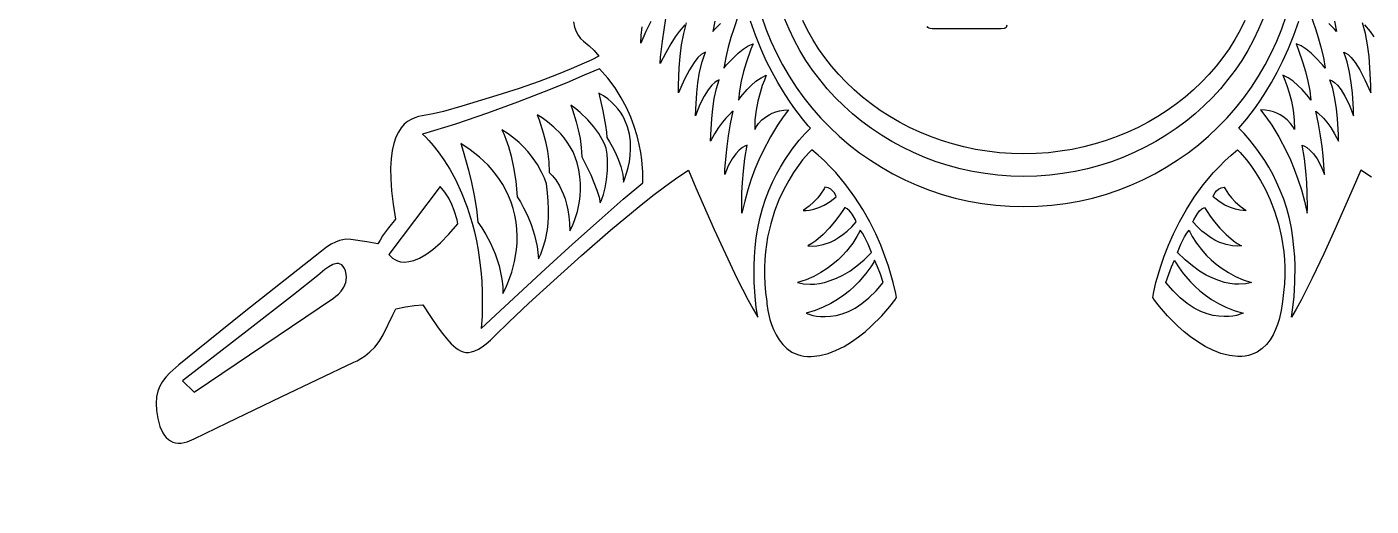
# Model space of a CAD drawing. Extents: x 0 to 300, y 0 to 300.
# Drawn here: x 102.5 to 166.5, y 116.1 to 138.9 of the extents above; entities that cross this region are included whole.
import ezdxf

# ---------------------------------------------------------------- set-up
doc = ezdxf.new("R2010")
doc.units = 0
doc.layers.add('Nível Padrão', color=18, linetype='CONTINUOUS')

msp = doc.modelspace()

# ---------------------------------------------------------------- linework, layer by layer
at = {"layer": 'Nível Padrão'}
msp.add_lwpolyline([(91, 149.996, 0.071455), (93.365, 133.407, 0.091783), (103.017, 114.307, 0.120741), (124.926, 96.576, 0.099438), (147.402, 91.056, 0.065578), (162.845, 92.401, 0.107818), (185.572, 102.925, 0.121394), (203.424, 124.926, 0.099438), (208.944, 147.402, 0.065578), (207.599, 162.845, 0.107818), (197.075, 185.572, 0.121394), (175.074, 203.424, 0.099438), (152.598, 208.944, 0.065573), (137.156, 207.599, 0.107758), (114.44, 197.084, 0.122408), (96.482, 174.873, 0.099256), (91.049, 152.422, 0.010199), (91, 149.996)], format="xyb", close=True, dxfattribs=at)
for points in [[(128.522, 139.132), (128.577, 138.891), (128.652, 138.679), (128.748, 138.495), (128.863, 138.341), (128.998, 138.215), (129.266, 137.997), (129.505, 137.768), (129.732, 137.499), (129.39, 137.334), (128.414, 136.903), (127.714, 136.618), (126.885, 136.303), (125.937, 135.97), (124.88, 135.63), (123.204, 135.12), (122.332, 134.867), (121.841, 134.754), (121.312, 134.665), (121.139, 134.627), (120.965, 134.572), (120.794, 134.494), (120.627, 134.391), (120.469, 134.257), (120.321, 134.09), (120.187, 133.886), (120.069, 133.641), (119.97, 133.35), (119.893, 133.011), (119.841, 132.62), (119.816, 132.172), (119.821, 131.665), (119.86, 131.093), (119.935, 130.454), (120.048, 129.743), (119.715, 129.327), (119.438, 128.942), (119.313, 128.745), (119.212, 128.56), (118.677, 128.657), (117.928, 128.778), (117.685, 128.782), (117.54, 128.762), (117.378, 128.719), (117.196, 128.649), (116.994, 128.546), (116.769, 128.404), (116.521, 128.217), (112.852, 125.309), (110.558, 123.474), (109.738, 122.802), (109.305, 122.424), (109.119, 122.223), (108.96, 122.013), (108.832, 121.789), (108.736, 121.544), (108.676, 121.273), (108.654, 120.97), (108.672, 120.629), (108.734, 120.244), (108.835, 119.87), (108.97, 119.567), (109.05, 119.443), (109.139, 119.336), (109.235, 119.248), (109.34, 119.177), (109.453, 119.125), (109.574, 119.091), (109.703, 119.076), (109.84, 119.079), (109.985, 119.1), (110.138, 119.141), (110.467, 119.278), (112.042, 120.045), (114.613, 121.276), (118.071, 122.923), (118.227, 123), (118.397, 123.098), (118.603, 123.238), (118.83, 123.42), (119.06, 123.645), (119.275, 123.915), (119.371, 124.067), (119.457, 124.231), (119.923, 125.192), (120.069, 125.476), (120.527, 125.57), (120.946, 125.634), (121.353, 125.663), (121.71, 125.099), (122.075, 124.573), (122.282, 124.301), (122.495, 124.044), (122.707, 123.81), (122.921, 123.613), (123.031, 123.533), (123.147, 123.469), (123.267, 123.423), (123.394, 123.397), (123.529, 123.395), (123.673, 123.417), (123.828, 123.466), (123.994, 123.544), (124.173, 123.655), (124.366, 123.799), (124.574, 123.98), (124.798, 124.199), (125.446, 124.838), (126.401, 125.742), (127.582, 126.827), (128.906, 128.011), (130.292, 129.211), (131.656, 130.344), (132.304, 130.86), (132.917, 131.328), (133.483, 131.738), (133.993, 132.079), (134.351, 131.239), (135.224, 129.253), (135.758, 128.083), (136.306, 126.929), (136.832, 125.891), (137.074, 125.448), (137.295, 125.071), (137.227, 125.533), (137.173, 126.059), (137.132, 126.734), (137.126, 127.525), (137.142, 127.952), (137.175, 128.396), (137.226, 128.851), (137.299, 129.313), (137.396, 129.778), (137.52, 130.242), (137.666, 130.69), (137.829, 131.113), (138.003, 131.509), (138.186, 131.878), (138.374, 132.221), (138.565, 132.535), (138.937, 133.08), (139.274, 133.509), (139.549, 133.82), (139.803, 134.073), (139.7, 134.185), (139.422, 134.517), (139.013, 135.06), (138.772, 135.408), (138.516, 135.805), (138.249, 136.251), (137.976, 136.745), (137.704, 137.285), (137.438, 137.87), (137.183, 138.5), (136.945, 139.173)], [(132.202, 139.153), (131.961, 138.672), (131.73, 138.122), (131.75, 138.487), (131.786, 138.9)], [(133.817, 138.996), (133.554, 138.682), (133.37, 138.424), (133.154, 138.089), (132.912, 137.668), (132.647, 137.156), (132.672, 137.45), (132.757, 138.219), (132.914, 139.298)], [(136.367, 139.439), (136.149, 138.811), (136.02, 138.394), (135.892, 137.931), (135.777, 137.44), (135.685, 136.938), (135.815, 137.092), (136.149, 137.444), (136.364, 137.644), (136.597, 137.832), (136.836, 137.987), (137.071, 138.091), (136.971, 137.834), (136.747, 137.183), (136.624, 136.766), (136.512, 136.317), (136.425, 135.858), (136.378, 135.412), (136.49, 135.562), (136.788, 135.91), (136.988, 136.112), (137.212, 136.306), (137.453, 136.473), (137.703, 136.596), (137.609, 136.363), (137.513, 136.098), (137.405, 135.759), (137.3, 135.362), (137.213, 134.927), (137.159, 134.47), (137.153, 134.01), (137.229, 134.152), (137.334, 134.298), (137.492, 134.466), (137.707, 134.636), (137.839, 134.714), (137.987, 134.786), (138.153, 134.847), (138.337, 134.896), (138.54, 134.929), (138.763, 134.945), (138.508, 134.618), (138.232, 134.217), (137.897, 133.664), (137.531, 132.963), (137.346, 132.559), (137.163, 132.12), (136.988, 131.646), (136.824, 131.138), (136.673, 130.598), (136.541, 130.024), (136.533, 130.289), (136.541, 131.001), (136.565, 131.485), (136.61, 132.034), (136.682, 132.632), (136.786, 133.263), (136.68, 133.219), (136.563, 133.148), (136.416, 133.029), (136.249, 132.852), (136.072, 132.606), (135.894, 132.279), (135.726, 131.861), (135.735, 132.101), (135.784, 132.753), (135.834, 133.201), (135.906, 133.714), (136.005, 134.279), (136.133, 134.882), (136.033, 134.803), (135.777, 134.552), (135.61, 134.355), (135.428, 134.107), (135.24, 133.806), (135.053, 133.45), (135.059, 133.763), (135.104, 134.528), (135.152, 135), (135.225, 135.487), (135.326, 135.957), (135.461, 136.378), (135.363, 136.333), (135.251, 136.254), (135.106, 136.117), (134.936, 135.905), (134.747, 135.602), (134.546, 135.194), (134.339, 134.665), (134.344, 134.979), (134.39, 135.755), (134.445, 136.237), (134.529, 136.741), (134.648, 137.234), (134.722, 137.467), (134.808, 137.686), (134.714, 137.651), (134.601, 137.576), (134.449, 137.433), (134.262, 137.201), (134.043, 136.858), (133.796, 136.383), (133.524, 135.755), (133.524, 136.1), (133.557, 136.954), (133.6, 137.485), (133.67, 138.041), (133.772, 138.586), (133.911, 139.087)], [(135.25, 139.165), (135.155, 138.682), (135.25, 138.79), (135.517, 139.052)], [(137.481, 139.403), (137.686, 138.804), (137.92, 138.218), (138.182, 137.647), (138.471, 137.091), (138.785, 136.551), (139.125, 136.027), (139.49, 135.522), (139.878, 135.035), (140.288, 134.567), (140.721, 134.119), (141.175, 133.692), (141.649, 133.286), (142.143, 132.904), (142.656, 132.544), (143.186, 132.209), (143.733, 131.898), (144.297, 131.613), (144.876, 131.355), (145.469, 131.124), (146.076, 130.921), (146.697, 130.748), (147.329, 130.604), (147.973, 130.49), (148.627, 130.408), (149.291, 130.358), (149.963, 130.342), (149.963, 130.342), (150.636, 130.358), (151.299, 130.408), (151.954, 130.49), (152.597, 130.604), (153.23, 130.748), (153.85, 130.921), (154.457, 131.124), (155.051, 131.355), (155.629, 131.613), (156.193, 131.898), (156.74, 132.209), (157.271, 132.544), (157.783, 132.904), (158.277, 133.286), (158.751, 133.692), (159.205, 134.119), (159.638, 134.567), (160.049, 135.035), (160.437, 135.522), (160.801, 136.027), (161.141, 136.551), (161.456, 137.091), (161.744, 137.647), (162.006, 138.218), (162.24, 138.804), (162.446, 139.403)], [(161.356, 139.301), (161.139, 138.781), (160.896, 138.273), (160.627, 137.779), (160.335, 137.299), (160.019, 136.834), (159.681, 136.385), (159.32, 135.952), (158.939, 135.536), (158.537, 135.137), (158.115, 134.758), (157.675, 134.397), (157.216, 134.057), (156.741, 133.737), (156.248, 133.438), (155.74, 133.162), (155.218, 132.909), (154.68, 132.679), (154.13, 132.473), (153.566, 132.293), (152.991, 132.138), (152.405, 132.01), (151.808, 131.909), (151.202, 131.836), (150.586, 131.792), (149.963, 131.777), (149.34, 131.792), (148.725, 131.836), (148.118, 131.909), (147.521, 132.01), (146.935, 132.138), (146.36, 132.293), (145.797, 132.473), (145.246, 132.679), (144.709, 132.909), (144.186, 133.162), (143.678, 133.438), (143.185, 133.737), (142.71, 134.057), (142.251, 134.397), (141.811, 134.758), (141.389, 135.137), (140.988, 135.536), (140.606, 135.952), (140.246, 136.385), (139.907, 136.834), (139.591, 137.299), (139.299, 137.779), (139.031, 138.273), (138.787, 138.781), (138.57, 139.301)], [(160.49, 139.2), (160.261, 138.74), (160.008, 138.292), (159.733, 137.857), (159.435, 137.436), (159.116, 137.028), (158.777, 136.636), (158.417, 136.259), (158.039, 135.898), (157.642, 135.554), (157.227, 135.228), (156.795, 134.919), (156.347, 134.629), (155.883, 134.359), (155.405, 134.108), (154.912, 133.879), (154.406, 133.671), (153.888, 133.484), (153.357, 133.321), (152.815, 133.181), (152.263, 133.065), (151.701, 132.973), (151.13, 132.907), (150.55, 132.867), (149.963, 132.853), (149.376, 132.867), (148.797, 132.907), (148.225, 132.973), (147.663, 133.065), (147.111, 133.181), (146.569, 133.321), (146.038, 133.484), (145.52, 133.671), (145.014, 133.879), (144.521, 134.108), (144.043, 134.359), (143.579, 134.629), (143.131, 134.919), (142.699, 135.228), (142.285, 135.554), (141.887, 135.898), (141.509, 136.259), (141.149, 136.636), (140.81, 137.028), (140.491, 137.436), (140.194, 137.857), (139.918, 138.292), (139.666, 138.74), (139.436, 139.2)], [(149.158, 138.978), (149.117, 138.873), (149.08, 138.841), (149.03, 138.821), (148.883, 138.807), (148.883, 138.807), (145.641, 138.807), (145.597, 138.805), (145.498, 138.819), (145.446, 138.839), (145.4, 138.873), (145.368, 138.923)], [(166.517, 131.738), (166.007, 132.079), (165.649, 131.239), (164.776, 129.253), (164.242, 128.083), (163.694, 126.929), (163.169, 125.891), (162.927, 125.448), (162.705, 125.071), (162.773, 125.533), (162.827, 126.059), (162.868, 126.734), (162.874, 127.525), (162.858, 127.952), (162.825, 128.396), (162.774, 128.851), (162.701, 129.313), (162.604, 129.778), (162.48, 130.242), (162.334, 130.69), (162.172, 131.113), (161.997, 131.509), (161.814, 131.878), (161.626, 132.221), (161.435, 132.535), (161.064, 133.08), (160.726, 133.509), (160.451, 133.82), (160.197, 134.073), (160.3, 134.185), (160.578, 134.517), (160.987, 135.06), (161.228, 135.408), (161.484, 135.805), (161.751, 136.251), (162.024, 136.745), (162.296, 137.285), (162.562, 137.87), (162.817, 138.5), (163.055, 139.173)], [(163.633, 139.439), (163.851, 138.811), (163.981, 138.394), (164.108, 137.931), (164.223, 137.44), (164.315, 136.938), (164.185, 137.092), (163.851, 137.444), (163.636, 137.644), (163.404, 137.832), (163.164, 137.987), (162.929, 138.091), (163.029, 137.834), (163.253, 137.183), (163.376, 136.766), (163.488, 136.317), (163.575, 135.858), (163.622, 135.412), (163.51, 135.562), (163.212, 135.91), (163.012, 136.112), (162.788, 136.306), (162.547, 136.473), (162.297, 136.596), (162.391, 136.363), (162.487, 136.098), (162.595, 135.759), (162.7, 135.362), (162.787, 134.927), (162.841, 134.47), (162.847, 134.01), (162.771, 134.152), (162.666, 134.298), (162.508, 134.466), (162.293, 134.636), (162.161, 134.714), (162.013, 134.786), (161.847, 134.847), (161.663, 134.896), (161.46, 134.929), (161.237, 134.945), (161.492, 134.618), (161.768, 134.217), (162.103, 133.664), (162.469, 132.963), (162.654, 132.559), (162.836, 132.12), (163.012, 131.646), (163.176, 131.138), (163.326, 130.598), (163.459, 130.024), (163.467, 130.289), (163.459, 131.001), (163.435, 131.485), (163.39, 132.034), (163.318, 132.632), (163.214, 133.263), (163.32, 133.219), (163.437, 133.148), (163.584, 133.029), (163.751, 132.852), (163.928, 132.606), (164.106, 132.279), (164.274, 131.861), (164.265, 132.101), (164.216, 132.753), (164.166, 133.201), (164.094, 133.714), (163.995, 134.279), (163.867, 134.882), (163.967, 134.803), (164.223, 134.552), (164.39, 134.355), (164.572, 134.107), (164.76, 133.806), (164.947, 133.45), (164.941, 133.763), (164.896, 134.528), (164.848, 135), (164.775, 135.487), (164.674, 135.957), (164.539, 136.378), (164.637, 136.333), (164.749, 136.254), (164.894, 136.117), (165.064, 135.905), (165.253, 135.602), (165.454, 135.194), (165.661, 134.665), (165.656, 134.979), (165.61, 135.755), (165.555, 136.237), (165.472, 136.741), (165.352, 137.234), (165.278, 137.467), (165.192, 137.686), (165.286, 137.651), (165.399, 137.576), (165.551, 137.433), (165.738, 137.201), (165.957, 136.858), (166.204, 136.383), (166.476, 135.755), (166.476, 136.1), (166.443, 136.954), (166.4, 137.485), (166.33, 138.041), (166.228, 138.586), (166.089, 139.087)], [(164.75, 139.165), (164.845, 138.682), (164.75, 138.79), (164.483, 139.052)], [(166.183, 138.996), (166.446, 138.682), (166.63, 138.424)]]:
    msp.add_lwpolyline(points, dxfattribs=at)
for points in [[(131.825, 131.467), (131.83, 131.604), (131.823, 131.984), (131.773, 132.564), (131.722, 132.915), (131.648, 133.299), (131.548, 133.711), (131.416, 134.146), (131.25, 134.596), (131.045, 135.058), (130.798, 135.526), (130.504, 135.994), (130.159, 136.456), (129.759, 136.907), (129.035, 136.59), (128.204, 136.239), (127.126, 135.801), (125.85, 135.307), (124.427, 134.787), (122.904, 134.272), (121.333, 133.792), (121.473, 133.66), (121.633, 133.493), (121.839, 133.256), (122.081, 132.949), (122.348, 132.57), (122.629, 132.118), (122.916, 131.591), (123.197, 130.989), (123.462, 130.309), (123.7, 129.55), (123.806, 129.141), (123.901, 128.712), (123.985, 128.262), (124.056, 127.792), (124.112, 127.301), (124.153, 126.79), (124.176, 126.257), (124.182, 125.703), (124.168, 125.128), (124.133, 124.532), (125.04, 125.382), (127.194, 127.376), (128.471, 128.543), (129.74, 129.682), (130.894, 130.692), (131.825, 131.467)], [(129.732, 135.744), (129.922, 134.903), (130.053, 134.203), (130.096, 133.884), (130.113, 133.626), (130.236, 133.43), (130.362, 133.208), (130.507, 132.926), (130.651, 132.598), (130.778, 132.242), (130.867, 131.874), (130.892, 131.69), (130.901, 131.508), (130.952, 131.632), (131.066, 131.972), (131.128, 132.206), (131.183, 132.476), (131.224, 132.775), (131.244, 133.097), (131.235, 133.435), (131.189, 133.783), (131.099, 134.136), (130.958, 134.487), (130.866, 134.659), (130.758, 134.829), (130.634, 134.995), (130.492, 135.157), (130.332, 135.313), (130.153, 135.464), (129.953, 135.608), (129.732, 135.744)], [(128.4, 135.163), (128.481, 134.943), (128.658, 134.374), (128.753, 133.999), (128.836, 133.586), (128.894, 133.152), (128.917, 132.713), (129.049, 132.456), (129.341, 131.846), (129.499, 131.482), (129.639, 131.118), (129.741, 130.785), (129.786, 130.512), (129.867, 130.699), (129.945, 130.923), (130.028, 131.228), (130.098, 131.607), (130.142, 132.053), (130.143, 132.562), (130.122, 132.839), (130.085, 133.128), (130.002, 133.323), (129.889, 133.542), (129.722, 133.818), (129.495, 134.136), (129.202, 134.477), (128.839, 134.825), (128.63, 134.996), (128.4, 135.163)], [(126.796, 134.706), (126.886, 134.47), (127.082, 133.849), (127.187, 133.435), (127.278, 132.972), (127.343, 132.476), (127.367, 131.965), (127.52, 131.811), (127.677, 131.61), (127.856, 131.322), (128.036, 130.939), (128.119, 130.711), (128.193, 130.459), (128.255, 130.18), (128.304, 129.875), (128.335, 129.543), (128.346, 129.183), (128.472, 129.43), (128.59, 129.722), (128.711, 130.111), (128.808, 130.587), (128.84, 130.854), (128.856, 131.138), (128.853, 131.438), (128.828, 131.753), (128.778, 132.082), (128.699, 132.422), (128.61, 132.694), (128.5, 132.949), (128.372, 133.188), (128.23, 133.41), (128.077, 133.614), (127.918, 133.802), (127.595, 134.125), (127.291, 134.377), (127.036, 134.559), (126.796, 134.706)], [(125.111, 134), (125.207, 133.798), (125.307, 133.547), (125.427, 133.195), (125.553, 132.745), (125.673, 132.196), (125.774, 131.548), (125.845, 130.803), (125.994, 130.564), (126.149, 130.286), (126.327, 129.92), (126.509, 129.48), (126.671, 128.98), (126.738, 128.712), (126.792, 128.434), (126.83, 128.147), (126.851, 127.854), (126.964, 128.079), (127.071, 128.36), (127.184, 128.752), (127.278, 129.255), (127.312, 129.548), (127.332, 129.869), (127.337, 130.217), (127.324, 130.592), (127.29, 130.995), (127.231, 131.425), (127.137, 131.687), (127.005, 131.977), (126.803, 132.339), (126.523, 132.747), (126.35, 132.961), (126.153, 133.177), (125.933, 133.392), (125.686, 133.603), (125.413, 133.807), (125.111, 134)], [(123.154, 133.336), (123.266, 132.979), (123.521, 132.074), (123.664, 131.492), (123.796, 130.865), (123.903, 130.224), (123.969, 129.598), (124.156, 129.329), (124.348, 129.013), (124.567, 128.596), (124.787, 128.092), (124.888, 127.811), (124.978, 127.513), (125.055, 127.201), (125.114, 126.876), (125.152, 126.539), (125.165, 126.193), (125.301, 126.468), (125.435, 126.788), (125.58, 127.21), (125.712, 127.718), (125.766, 127.999), (125.808, 128.295), (125.834, 128.605), (125.842, 128.927), (125.828, 129.259), (125.791, 129.598), (125.73, 129.933), (125.649, 130.253), (125.551, 130.557), (125.436, 130.848), (125.305, 131.124), (125.159, 131.386), (125, 131.636), (124.829, 131.872), (124.647, 132.095), (124.454, 132.306), (124.044, 132.693), (123.607, 133.035), (123.154, 133.336)], [(143.901, 126.006), (143.866, 126.196), (143.746, 126.72), (143.516, 127.51), (143.352, 127.984), (143.151, 128.498), (142.911, 129.044), (142.628, 129.613), (142.3, 130.198), (141.923, 130.789), (141.493, 131.377), (141.009, 131.955), (140.746, 132.238), (140.467, 132.514), (140.173, 132.783), (139.864, 133.045), (139.744, 132.922), (139.432, 132.56), (139.228, 132.291), (139.004, 131.966), (138.77, 131.585), (138.534, 131.149), (138.306, 130.659), (138.096, 130.117), (137.913, 129.524), (137.766, 128.88), (137.664, 128.186), (137.633, 127.821), (137.616, 127.444), (137.616, 127.055), (137.633, 126.655), (137.669, 126.243), (137.723, 125.819), (137.734, 125.703), (137.78, 125.399), (137.878, 124.969), (137.954, 124.728), (138.05, 124.48), (138.168, 124.232), (138.313, 123.994), (138.485, 123.773), (138.687, 123.576), (138.921, 123.413), (139.191, 123.291), (139.339, 123.248), (139.497, 123.218), (139.665, 123.203), (139.844, 123.203), (140.252, 123.25), (140.65, 123.35), (141.036, 123.496), (141.406, 123.68), (141.76, 123.894), (142.095, 124.131), (142.408, 124.382), (142.698, 124.639), (143.198, 125.144), (143.576, 125.581), (143.817, 125.889), (143.901, 126.006)], [(156.099, 126.006), (156.134, 126.196), (156.254, 126.72), (156.484, 127.51), (156.648, 127.984), (156.849, 128.498), (157.089, 129.044), (157.372, 129.613), (157.7, 130.198), (158.078, 130.789), (158.507, 131.377), (158.991, 131.955), (159.255, 132.238), (159.533, 132.514), (159.827, 132.783), (160.136, 133.045), (160.256, 132.922), (160.568, 132.56), (160.772, 132.291), (160.996, 131.966), (161.231, 131.585), (161.466, 131.149), (161.694, 130.659), (161.904, 130.117), (162.087, 129.524), (162.235, 128.88), (162.336, 128.186), (162.367, 127.821), (162.384, 127.444), (162.384, 127.055), (162.367, 126.655), (162.331, 126.243), (162.277, 125.819), (162.266, 125.703), (162.221, 125.399), (162.122, 124.969), (162.046, 124.728), (161.95, 124.48), (161.832, 124.232), (161.687, 123.994), (161.515, 123.773), (161.313, 123.576), (161.079, 123.413), (160.809, 123.291), (160.661, 123.248), (160.503, 123.218), (160.335, 123.203), (160.156, 123.203), (159.748, 123.25), (159.35, 123.35), (158.964, 123.496), (158.594, 123.68), (158.24, 123.894), (157.905, 124.131), (157.592, 124.382), (157.302, 124.639), (156.802, 125.144), (156.424, 125.581), (156.183, 125.889), (156.099, 126.006)], [(123.018, 129.515), (122.978, 129.701), (122.841, 130.159), (122.729, 130.444), (122.582, 130.741), (122.399, 131.033), (122.175, 131.301), (119.729, 128.062), (119.772, 128.005), (119.906, 127.88), (120.01, 127.813), (120.139, 127.755), (120.294, 127.714), (120.476, 127.698), (120.687, 127.717), (120.926, 127.778), (121.195, 127.89), (121.495, 128.062), (121.826, 128.301), (122.19, 128.618), (122.587, 129.02), (123.018, 129.515)], [(139.456, 130.148), (139.596, 130.154), (139.754, 130.175), (139.958, 130.218), (140.198, 130.294), (140.463, 130.411), (140.742, 130.578), (141.026, 130.803), (141.006, 130.867), (140.929, 131.013), (140.861, 131.094), (140.768, 131.17), (140.648, 131.232), (140.496, 131.27), (140.451, 131.178), (140.29, 130.931), (140.153, 130.763), (139.971, 130.573), (139.741, 130.366), (139.456, 130.148)], [(160.544, 130.148), (160.404, 130.154), (160.246, 130.175), (160.042, 130.218), (159.802, 130.294), (159.537, 130.411), (159.258, 130.578), (158.974, 130.803), (158.994, 130.867), (159.071, 131.013), (159.139, 131.094), (159.232, 131.17), (159.352, 131.232), (159.504, 131.27), (159.549, 131.178), (159.71, 130.931), (159.847, 130.763), (160.029, 130.573), (160.259, 130.366), (160.544, 130.148)], [(139.681, 128.466), (139.88, 128.454), (140.109, 128.47), (140.404, 128.529), (140.754, 128.652), (140.944, 128.744), (141.143, 128.861), (141.348, 129.004), (141.558, 129.176), (141.77, 129.38), (141.984, 129.619), (141.947, 129.704), (141.839, 129.903), (141.76, 130.019), (141.666, 130.131), (141.557, 130.23), (141.434, 130.304), (141.309, 130.1), (141.159, 129.879), (140.955, 129.607), (140.701, 129.308), (140.402, 129.003), (140.06, 128.715), (139.875, 128.584), (139.681, 128.466)], [(160.319, 128.466), (160.12, 128.454), (159.891, 128.47), (159.596, 128.529), (159.246, 128.652), (159.056, 128.744), (158.857, 128.861), (158.652, 129.004), (158.443, 129.176), (158.23, 129.38), (158.016, 129.619), (158.053, 129.704), (158.161, 129.903), (158.24, 130.019), (158.334, 130.131), (158.443, 130.23), (158.566, 130.304), (158.691, 130.1), (158.841, 129.879), (159.045, 129.607), (159.299, 129.308), (159.598, 129.003), (159.94, 128.715), (160.125, 128.584), (160.319, 128.466)], [(139.191, 126.722), (139.263, 126.701), (139.47, 126.661), (139.797, 126.642), (140, 126.651), (140.229, 126.679), (140.479, 126.731), (140.751, 126.812), (141.042, 126.926), (141.35, 127.077), (141.674, 127.271), (142.011, 127.512), (142.359, 127.805), (142.718, 128.155), (142.558, 128.556), (142.383, 128.904), (142.279, 129.07), (142.168, 129.214), (142.132, 129.134), (142.018, 128.917), (141.817, 128.598), (141.521, 128.213), (141.333, 128.007), (141.119, 127.798), (140.875, 127.59), (140.603, 127.388), (140.299, 127.195), (139.963, 127.017), (139.594, 126.858), (139.191, 126.722)], [(160.809, 126.722), (160.737, 126.701), (160.53, 126.661), (160.203, 126.642), (160, 126.651), (159.772, 126.679), (159.521, 126.731), (159.249, 126.812), (158.958, 126.926), (158.65, 127.077), (158.327, 127.271), (157.989, 127.512), (157.641, 127.805), (157.282, 128.155), (157.442, 128.556), (157.617, 128.904), (157.721, 129.07), (157.832, 129.214), (157.868, 129.134), (157.982, 128.917), (158.183, 128.598), (158.48, 128.213), (158.667, 128.007), (158.881, 127.798), (159.125, 127.59), (159.398, 127.388), (159.701, 127.195), (160.037, 127.017), (160.406, 126.858), (160.809, 126.722)], [(109.916, 122.04), (110.46, 121.5), (117.092, 125.985), (117.216, 126.068), (117.337, 126.171), (117.469, 126.314), (117.59, 126.496), (117.677, 126.717), (117.701, 126.842), (117.709, 126.976), (117.697, 127.12), (117.663, 127.273), (117.617, 127.397), (117.56, 127.492), (117.495, 127.559), (117.421, 127.602), (117.341, 127.622), (117.255, 127.623), (117.072, 127.574), (116.881, 127.474), (116.692, 127.343), (116.358, 127.065), (115.191, 126.14), (112.995, 124.428), (109.916, 122.04)], [(143.269, 126.722), (143.134, 127.123), (143.002, 127.471), (142.861, 127.781), (142.817, 127.698), (142.681, 127.475), (142.447, 127.147), (142.109, 126.753), (141.899, 126.543), (141.661, 126.33), (141.394, 126.12), (141.098, 125.915), (140.771, 125.723), (140.412, 125.546), (140.022, 125.389), (139.599, 125.258), (139.682, 125.225), (139.917, 125.159), (140.085, 125.127), (140.282, 125.106), (140.506, 125.099), (140.753, 125.114), (141.023, 125.157), (141.31, 125.233), (141.614, 125.348), (141.93, 125.508), (142.256, 125.72), (142.59, 125.989), (142.928, 126.321), (143.269, 126.722)], [(156.731, 126.722), (156.866, 127.123), (156.998, 127.471), (157.139, 127.781), (157.183, 127.698), (157.319, 127.475), (157.553, 127.147), (157.891, 126.753), (158.101, 126.543), (158.339, 126.33), (158.606, 126.12), (158.902, 125.915), (159.229, 125.723), (159.588, 125.546), (159.978, 125.389), (160.401, 125.258), (160.318, 125.225), (160.083, 125.159), (159.915, 125.127), (159.718, 125.106), (159.494, 125.099), (159.247, 125.114), (158.977, 125.157), (158.69, 125.233), (158.386, 125.348), (158.07, 125.508), (157.744, 125.72), (157.41, 125.989), (157.072, 126.321), (156.731, 126.722)]]:
    msp.add_lwpolyline(points, close=True, dxfattribs=at)

doc.saveas('drawing.dxf')
